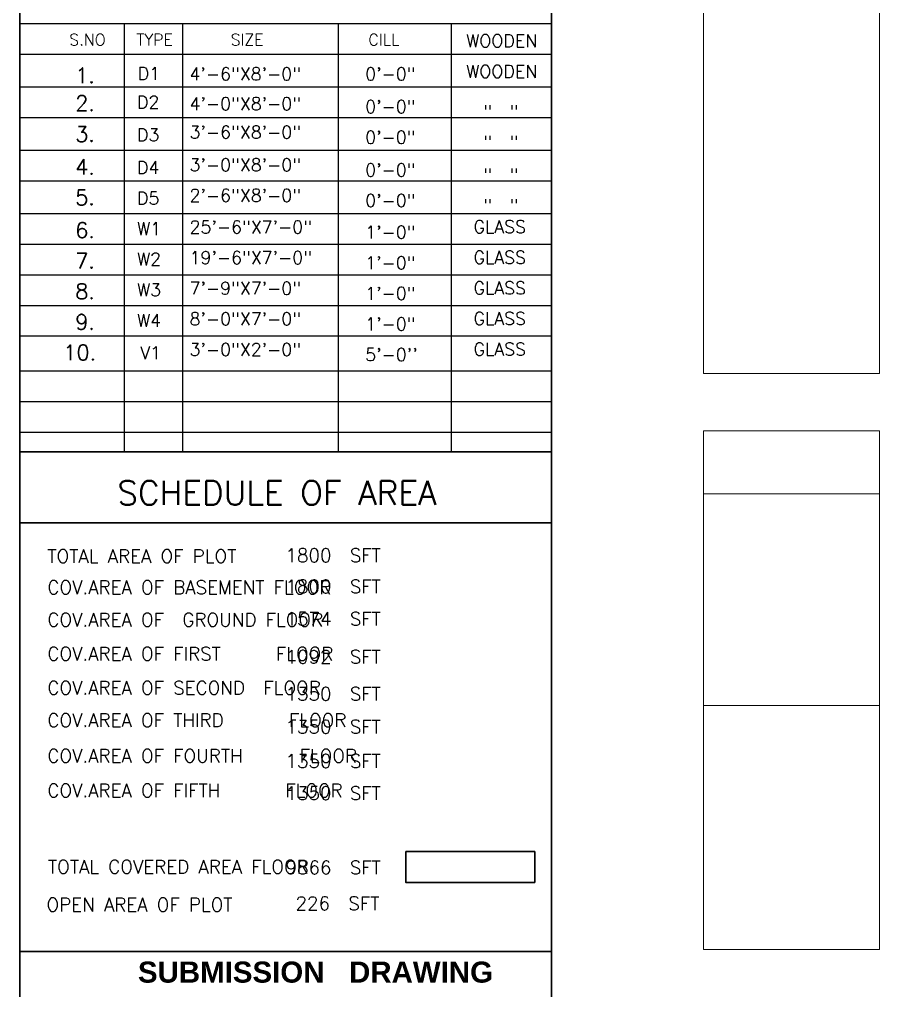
# Model space of a CAD drawing. Header units: inches. Extents: x 137014 to 144844, y -150241 to -148176.
# Drawn here: x 138573 to 139085, y -149743 to -149164 of the extents above; entities that cross this region are included whole.
import ezdxf

# ---------------------------------------------------------------- set-up
doc = ezdxf.new("R2010")
doc.units = ezdxf.units.IN
doc.header["$LTSCALE"] = 15
doc.header["$MEASUREMENT"] = 0
doc.layers.add('HATCH', color=252, linetype='CONTINUOUS')
doc.layers.add('LETTERING', color=51, linetype='CONTINUOUS')
for name, color, linetype, lineweight in [('S-COLS', 52, 'CONTINUOUS', 9), ('SIZE', 7, 'CONTINUOUS', 20), ('WALL', 1, 'CONTINUOUS', 30)]:
    doc.layers.add(name, color=color, linetype=linetype, lineweight=lineweight)
doc.styles.add('ROMANS', font='romans.shx')
doc.styles.get("Standard").update_dxf_attribs({"font": 'romand.shx', "height": 8})

msp = doc.modelspace()

# ---------------------------------------------------------------- linework, layer by layer
at = {"layer": 'HATCH', "ltscale": 5}
msp.add_line((138572.91063, -149421.92766), (138889.51063, -149421.92766), dxfattribs=at)
at = {"layer": 'LETTERING', "linetype": 'Continuous'}
for p, q in [((138889.51063, -149167.07313), (138572.71063, -149167.07313)), ((138635.1733, -149421.92766), (138635.1733, -149167.07313)), ((138669.94564, -149421.92766), (138669.94564, -149167.07313)), ((138762.54328, -149421.92766), (138762.54328, -149167.07313)), ((138830.03953, -149421.92766), (138830.03953, -149167.07313)), ((138889.51063, -149185.30266), (138572.71063, -149185.30266)), ((138889.51063, -149204.80137), (138572.71063, -149204.80137)), ((138889.51063, -149223.03089), (138572.71063, -149223.03089)), ((138889.51063, -149242.52961), (138572.71063, -149242.52961)), ((138889.51063, -149260.75913), (138572.71063, -149260.75913)), ((138889.51063, -149280.25785), (138572.71063, -149280.25785)), ((138889.51063, -149298.48737), (138572.71063, -149298.48737)), ((138889.51063, -149316.7169), (138572.71063, -149316.7169)), ((138889.51063, -149334.94643), (138572.71063, -149334.94643)), ((138889.51063, -149353.17596), (138572.71063, -149353.17596)), ((138889.51063, -149373.94385), (138572.71063, -149373.94385)), ((138889.51063, -149392.17338), (138572.71063, -149392.17338)), ((138889.51063, -149410.40291), (138572.71063, -149410.40291))]:
    msp.add_line(p, q, dxfattribs=at)
at = {"layer": 'S-COLS', "ltscale": 5}
for points in [[(139085.04579, -149063.31305), (138980.04579, -149063.31305), (138980.04579, -149229.81305), (138980.04579, -149229.81305), (138980.04579, -149375.31305), (139085.04579, -149375.31305)], [(138980.04579, -149447.08812), (139085.04579, -149447.08812), (139085.04579, -149409.58812), (138980.04579, -149409.58812)], [(138980.04579, -149409.58812), (139085.04579, -149409.58812), (139085.04579, -149718.58812), (138980.04579, -149718.58812)], [(138980.04579, -149573.08812), (139085.04579, -149573.08812), (139085.04579, -149447.08812), (138980.04579, -149447.08812)], [(138980.04579, -149718.58812), (139085.04579, -149718.58812), (139085.04579, -149573.08812), (138980.04579, -149573.08812)]]:
    msp.add_lwpolyline(points, close=True, dxfattribs=at)
at = {"layer": 'WALL'}
for p, q in [((138889.51063, -148463.08812), (138889.51063, -150239.08812)), ((138572.71063, -150239.08812), (138572.71063, -149115.1702)), ((138771.82978, -149421.92766), (138572.71063, -149421.92766)), ((138572.71063, -149421.92766), (138889.51063, -149421.92766)), ((138572.71064, -149421.92766), (138771.82978, -149421.92766)), ((138889.30226, -149464.29134), (138572.50227, -149464.29134)), ((138572.71063, -149719.69762), (138889.51063, -149719.69762)), ((138572.71063, -149719.69762), (138889.51063, -149719.69762))]:
    msp.add_line(p, q, dxfattribs=at)
msp.add_lwpolyline([(138802.68352, -149660.17533), (138879.57308, -149660.17533), (138879.57308, -149678.57801), (138802.68352, -149678.57801)], close=True, dxfattribs=at)

# ---------------------------------------------------------------- texts
at = {"layer": 'LETTERING', "linetype": 'Continuous', "style": 'ROMANS'}
for s, height, p in [('S.NO', 6.836073, (138602.20167, -149179.88465)), ('TYPE ', 6.836073, (138642.24882, -149179.88465)), ('SIZE ', 6.836073, (138698.39971, -149179.88465)), ('CILL', 6.836073, (138780.4747, -149179.88465)), ('WOODEN', 7.595636, (138838.73146, -149180.9154)), (' 1.', 9.114764, (138599.51745, -149202.28833)), ('D1', 7.595636, (138642.98188, -149200.42002)), ('4\'-6"X8\'-0"', 7.5956365, (138673.82191, -149200.63289)), ('0\'-0"', 7.595636, (138778.54166, -149200.63289)), ('WOODEN', 7.595636, (138838.73146, -149199.14493)), (' 2.', 9.114764, (138599.51745, -149218.85356)), ('D2', 7.595636, (138642.56164, -149217.49204)), ('4\'-0"X8\'-0"', 7.5956365, (138673.87257, -149218.40204)), ('0\'-0"', 7.595636, (138778.54166, -149220.1316)), ('"  "', 7.595636, (138848.89592, -149223.03089)), (' 3.', 9.114764, (138599.51745, -149237.25555)), ('D3', 7.595636, (138642.56164, -149236.91453)), ('3\'-6"X8\'-0"', 7.5956365, (138673.87257, -149235.30113)), ('0\'-0"', 7.595636, (138778.54166, -149238.36113)), ('"  "', 7.595636, (138848.89592, -149241.26042)), (' 4.', 9.114764, (138599.51745, -149256.75426)), ('D4', 7.595636, (138642.56164, -149256.41324)), ('3\'-0"X8\'-0"', 7.5956365, (138673.87257, -149254.79984)), ('0\'-0"', 7.595636, (138778.54166, -149257.85984)), ('"  "', 7.595636, (138848.89592, -149260.75913)), (' 5.', 9.114764, (138599.51745, -149274.98379)), ('D5', 7.595636, (138642.56164, -149274.64277)), ('2\'-6"X8\'-0"', 7.5956365, (138673.87257, -149273.02937)), ('0\'-0"', 7.595636, (138778.54166, -149276.08937)), ('"  "', 7.595636, (138848.89592, -149278.98866)), (' 6.', 9.114764, (138599.51745, -149294.4825)), ('W1', 7.595636, (138642.56164, -149292.81104)), ('25\'-6"X7\'-0"', 7.5956365, (138673.87257, -149291.89349)), ('GLASS', 7.595636, (138843.0888, -149291.69044)), ('1\'-0"', 7.595636, (138778.54166, -149294.95349)), (' 7.', 9.114764, (138599.51745, -149312.71202)), ('W2', 7.595636, (138642.56164, -149311.04057)), ('19\'-6"X7\'-0"', 7.5956365, (138673.87257, -149310.12301)), ('GLASS', 7.595636, (138843.0888, -149309.91997)), ('1\'-0"', 7.595636, (138778.54166, -149313.18302)), (' 8.', 9.114764, (138599.51745, -149330.94155)), ('W3', 7.595636, (138642.56164, -149329.2701)), ('7\'-9"X7\'-0"', 7.5956365, (138673.87257, -149328.35254)), ('GLASS', 7.595636, (138843.0888, -149328.1495)), ('1\'-0"', 7.595636, (138778.54166, -149331.41254)), ('8\'-0"X7\'-0"', 7.5956365, (138673.87257, -149346.58207)), ('GLASS', 7.595636, (138843.0888, -149346.37903)), (' 9.', 9.114764, (138599.51745, -149349.17108)), ('W4', 7.595636, (138642.56164, -149347.49963)), ('1\'-0"', 7.595636, (138778.54166, -149349.64207)), (' 10.', 9.114764, (138592.45741, -149367.40061)), ('V1', 7.595636, (138644.45459, -149366.81742)), ('3\'-0"X2\'-0"', 7.5956365, (138673.87257, -149364.8116)), ("5'-0''", 7.595636, (138778.54166, -149367.8716)), ('GLASS', 7.595636, (138843.0888, -149364.60855)), ('TOTAL AREA OF PLOT', 7.9851072, (138589.17425, -149488.14961)), ('                                       1800  SFT', 7.9851072, (138498.96417, -149487.64838)), ('COV.AREA OF BASEMENT FLOOR', 7.9851072, (138589.17425, -149506.7202)), ('                                       1800  SFT', 7.9851072, (138498.96417, -149506.21898)), ('COV.AREA OF  GROUND FLOOR', 7.9851072, (138589.17425, -149526.03294)), ('                                       1574  SFT', 7.9851072, (138498.96417, -149525.53172)), ('COV.AREA OF FIRST    FLOOR', 7.9851072, (138589.17425, -149546.31129)), ('                                       1092  SFT', 7.9851072, (138498.96417, -149548.08346)), ('COV.AREA OF SECOND  FLOOR', 7.9851072, (138589.17425, -149566.58971)), ('                                       1350  SFT', 7.9851072, (138498.96417, -149570.20942)), ('COV.AREA OF THIRD     FLOOR', 7.9851072, (138589.17425, -149585.90245)), ('                                       1350  SFT', 7.9851072, (138498.96417, -149589.78284)), ('COV.AREA OF FOURTH    FLOOR', 7.9851072, (138589.17425, -149607.14641)), ('                                       1350  SFT', 7.9851072, (138498.96417, -149610.20697)), ('COV.AREA OF FIFTH     FLOOR', 7.9851072, (138589.17425, -149627.79331)), ('                                       1350  SFT', 7.9851072, (138498.96417, -149629.35461)), ('TOTAL COVERED AREA FLOOR', 7.9851072, (138589.49484, -149673.22183)), ('                                       9866  SFT', 7.9851072, (138498.96417, -149673.65942)), ('OPEN AREA OF PLOT', 7.9851072, (138588.6211, -149695.80858)), ('                                        226  SFT', 7.9851072, (138498.96417, -149695.0401))]:
    msp.add_text(s, height=height, dxfattribs=at).set_placement(p)
at = {"layer": 'LETTERING', "linetype": 'Continuous', "insert": (138643.12442, -149725.70417), "char_height": 12.5640419, "width": 342.5310879, "attachment_point": 1}
msp.add_mtext('{\\fArial|b1|i0|c0|p34;SUBMISSION   DRAWING}', dxfattribs=at)
at = {"layer": 'SIZE', "linetype": 'Continuous', "style": 'ROMANS'}
msp.add_text('SCHEDULE OF AREA', height=14.3731929, dxfattribs=at).set_placement((138630.79331, -149453.64354))

doc.saveas('drawing.dxf')
